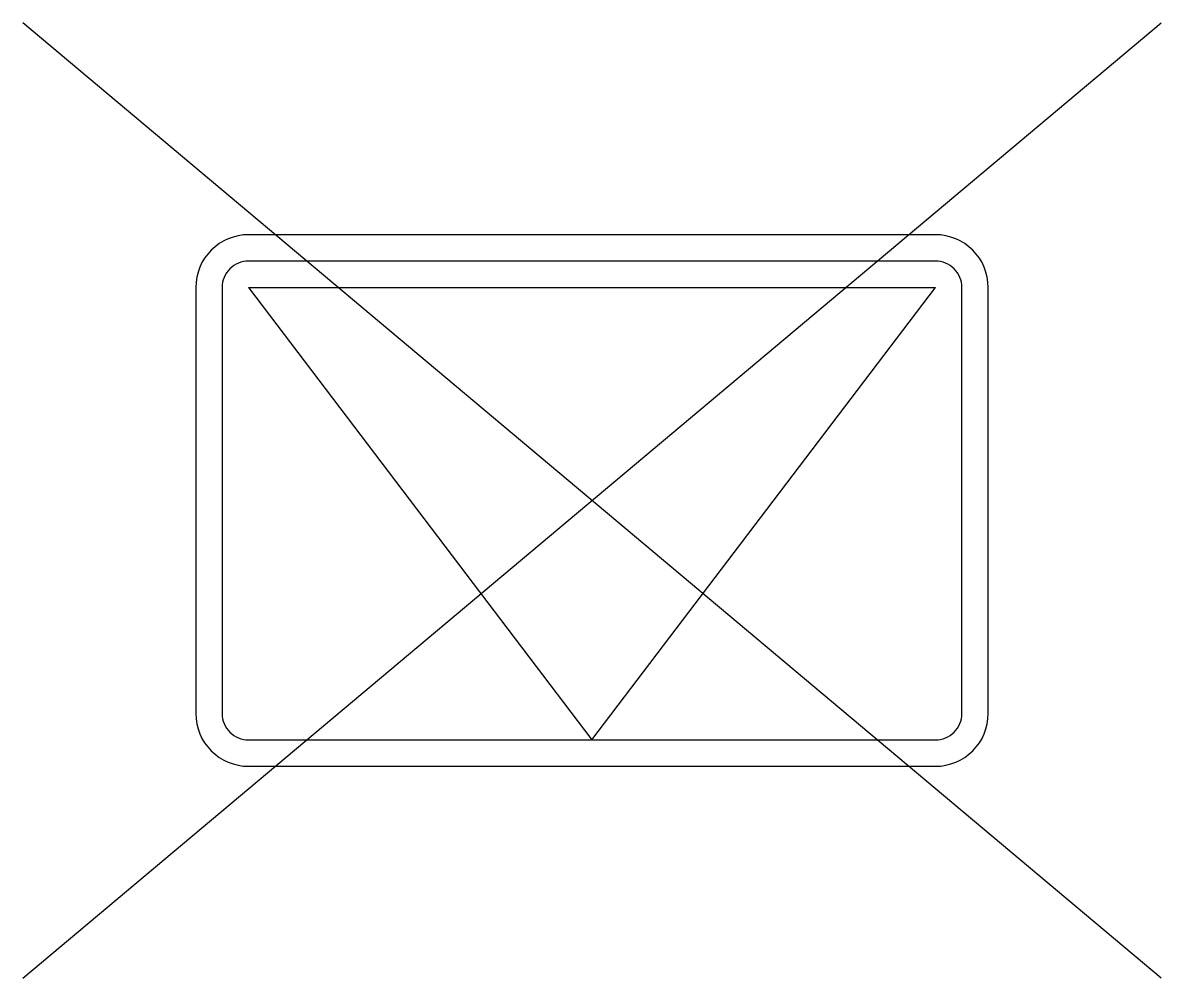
# Model space of a CAD drawing. Extents: x -3.03 to 3.03, y -2.54 to 2.54.
import ezdxf

# ---------------------------------------------------------------- set-up
doc = ezdxf.new("R2010")
doc.units = 0

msp = doc.modelspace()

# ---------------------------------------------------------------- linework, layer by layer
for p, q in [((-3.0297, -2.5422), (3.0297, 2.5422)), ((3.0297, -2.5422), (-3.0297, 2.5422))]:
    msp.add_line(p, q)
at = {"flags": 128}
for points in [[(-2.1088, 1.1337), (-2.1088, -1.1337, 0.414214), (-1.8282, -1.4143), (1.8282, -1.4143, 0.414214), (2.1088, -1.1337), (2.1088, 1.1337, 0.414214), (1.8282, 1.4143), (-1.8282, 1.4143, 0.414214)], [(-1.9685, 1.1337), (-1.9685, -1.1337, 0.414214), (-1.8282, -1.274), (1.8282, -1.274, 0.414214), (1.9685, -1.1337), (1.9685, 1.1337, 0.414214), (1.8282, 1.274), (-1.8282, 1.274, 0.414214)]]:
    msp.add_lwpolyline(points, format="xyb", close=True, dxfattribs=at)
for points in [[(-1.8282, 1.1337), (0, -1.274), (1.8282, 1.1337)], [(-1.8282, 1.1337), (1.8282, 1.1337)]]:
    msp.add_lwpolyline(points, dxfattribs=at)

doc.saveas('drawing.dxf')
